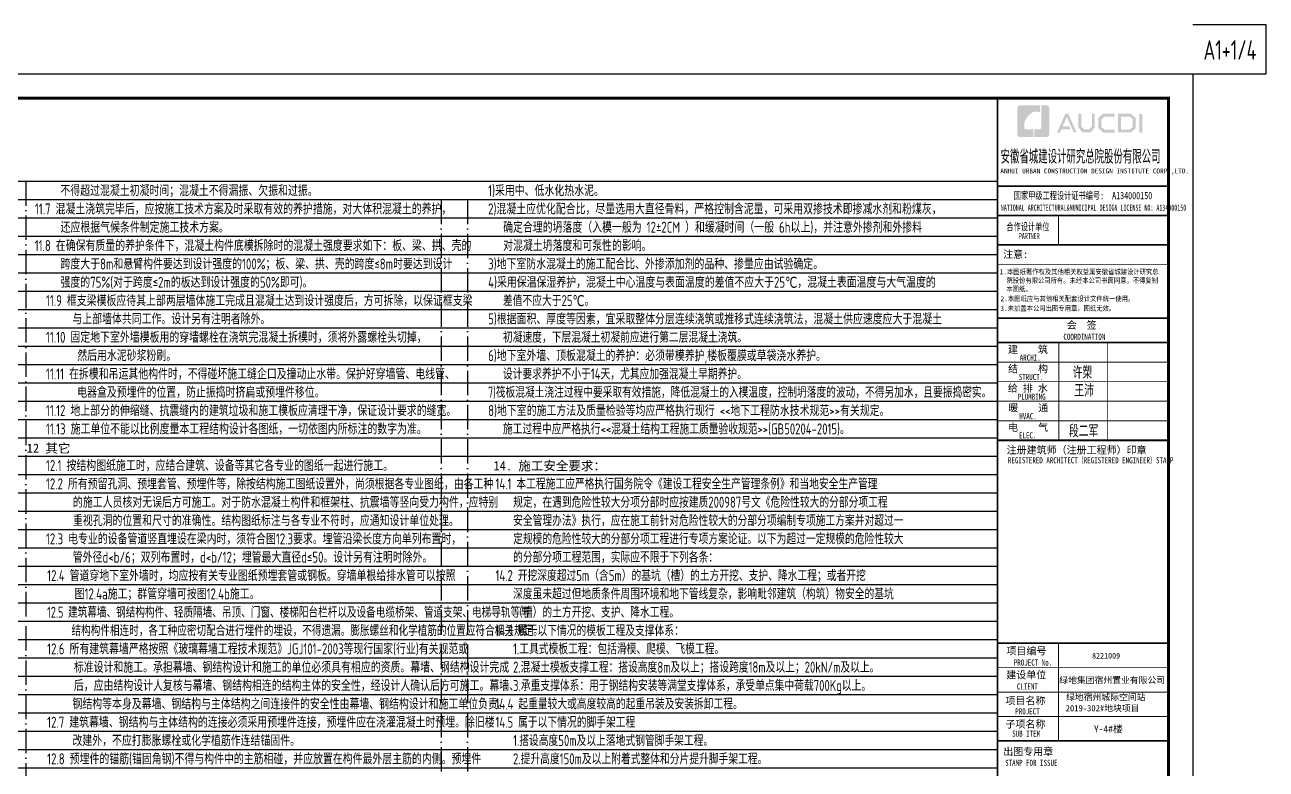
# Model space of a CAD drawing. Extents: x 826826 to 1642106, y -156213 to 399140.
# Drawn here: x 1001181 to 1051999, y 326889 to 357342 of the extents above; entities that cross this region are included whole.
import ezdxf
from ezdxf.enums import TextEntityAlignment as Align

# ---------------------------------------------------------------- set-up
doc = ezdxf.new("R2010")
doc.units = 0
doc.header["$LTSCALE"] = 1000
doc.linetypes.add('D1', pattern=[14, 10, -2, 0, -2])
doc.layers.get('0').update_dxf_attribs({"linetype": 'CONTINUOUS'})
doc.layers.get('DEFPOINTS').update_dxf_attribs({"linetype": 'CONTINUOUS'})
for name, color, linetype in [('C-SHET-TTLB', 11, 'CONTINUOUS'), ('PUB_TITLE', 4, 'CONTINUOUS'), ('S-0-MODIFY', 201, 'CONTINUOUS'), ('图签文字', 4, 'CONTINUOUS'), ('水平筋标注', 7, 'CONTINUOUS')]:
    doc.layers.add(name, color=color, linetype=linetype)
for name, color, linetype, lineweight in [('S-1-TEXT', 7, 'CONTINUOUS', 18), ('S-1-修改', 23, 'CONTINUOUS', 18), ('图框', 9, 'CONTINUOUS', 18), ('图签', 147, 'CONTINUOUS', 18)]:
    doc.layers.add(name, color=color, linetype=linetype, lineweight=lineweight)
doc.styles.add('HT', font='simhei.ttf')
doc.styles.add('TS', font='tssdeng.shx', dxfattribs={"width": 0.7, "bigfont": 'tssdchn.shx'})
doc.styles.add('TSSD_REIN', font='tssdeng.shx', dxfattribs={"width": 0.7, "height": 300, "bigfont": 'tssdchn.shx'})
doc.styles.add('宋体', font='', dxfattribs={"height": 50})
doc.styles.add('建筑图签-1', font='simhei.ttf', dxfattribs={"width": 0.7})
doc.styles.add('建筑图签-2', font='TXT.shx', dxfattribs={"width": 0.5, "bigfont": 'HZTXT.shx'})
doc.styles.add('黑体', font='simhei.ttf')
doc.styles.get('宋体').set_extended_font_data('SimSun')

# ---------------------------------------------------------------- blocks, each defined once
blk = doc.blocks.new('院标1')
h = blk.add_hatch(color=150)
h.dxf.hatch_style = 1
edge = h.paths.add_edge_path()
edge.add_spline(control_points=[(116373, 648379), (116379, 648379), (116382, 648379), (116391, 648379), (116391, 648379), (116391, 648379), (116616, 648379), (116616, 648379), (116616, 648379), (116616, 648379), (116616, 648054), (116616, 648054), (116616, 648054), (116616, 648054), (116108, 648054), (116108, 648054), (116108, 648054), (116028, 648054), (115963, 648111), (115963, 648199), (115963, 648199), (115963, 648199), (115963, 649215), (115963, 649215), (115963, 649215), (115963, 649295), (116018, 649360), (116108, 649360), (116108, 649360), (116108, 649360), (116897, 649360), (116897, 649360), (116897, 649360), (116897, 649360), (116897, 649080), (116897, 649080), (116897, 649080), (116897, 649080), (116566, 649140), (116356, 648859), (116356, 648859), (116245, 648719), (116240, 648545), (116247, 648466), (116247, 648466), (116254, 648386), (116247, 648466), (116247, 648466), (116247, 648466), (116247, 648466), (116258, 648374), (116373, 648379)], knot_values=[0, 0, 0, 0, 0.071429, 0.071429, 0.071429, 0.107143, 0.142857, 0.142857, 0.142857, 0.178571, 0.214286, 0.214286, 0.214286, 0.25, 0.285714, 0.285714, 0.285714, 0.321429, 0.357143, 0.357143, 0.357143, 0.392857, 0.428571, 0.428571, 0.428571, 0.464286, 0.5, 0.5, 0.5, 0.535714, 0.571429, 0.571429, 0.571429, 0.607143, 0.642857, 0.642857, 0.642857, 0.678571, 0.714286, 0.714286, 0.714286, 0.75, 0.785714, 0.785714, 0.785714, 0.821429, 0.857143, 0.857143, 0.857143, 0.928571, 1, 1, 1, 1], degree=3, periodic=0)
h = blk.add_hatch(color=150)
h.dxf.hatch_style = 1
edge = h.paths.add_edge_path()
edge.add_spline(control_points=[(117268, 649215), (117268, 649215), (117268, 648199), (117268, 648199), (117268, 648199), (117268, 648114), (117212, 648054), (117123, 648054), (117123, 648054), (117123, 648054), (116663, 648054), (116663, 648054), (116663, 648054), (116663, 648054), (116663, 648379), (116663, 648379), (116663, 648379), (116663, 648379), (116865, 648379), (116865, 648379), (116865, 648379), (116907, 648379), (116941, 648413), (116941, 648455), (116941, 648455), (116941, 648455), (116941, 649360), (116941, 649360), (116941, 649360), (116941, 649360), (117123, 649360), (117123, 649360), (117123, 649360), (117204, 649360), (117268, 649306), (117268, 649215)], knot_values=[0, 0, 0, 0, 0.1, 0.1, 0.1, 0.15, 0.2, 0.2, 0.2, 0.25, 0.3, 0.3, 0.3, 0.35, 0.4, 0.4, 0.4, 0.45, 0.5, 0.5, 0.5, 0.55, 0.6, 0.6, 0.6, 0.65, 0.7, 0.7, 0.7, 0.75, 0.8, 0.8, 0.8, 0.9, 1, 1, 1, 1], degree=3, periodic=0)
blk = doc.blocks.new('20210804.19142487')
at = {"layer": 'PUB_TITLE'}
h = blk.add_hatch(color=147, dxfattribs=at)
h.paths.add_polyline_path([(5834, 56758), (5959, 56758), (5959, 55988), (5834, 55988)])
h.paths.add_polyline_path([(5081, 56642), (5081, 56116), (5441, 56116), (5566, 56223), (5566, 56541), (5445, 56642)], flags=16)
h.paths.add_polyline_path([(4963, 56760), (4963, 55998), (5485, 55998), (5684, 56168), (5684, 56596), (5488, 56760)])
h.paths.add_polyline_path([(4820, 56764), (4820, 56648), (4413, 56648), (4280, 56537), (4280, 56218), (4413, 56115), (4822, 56115), (4822, 55993), (4358, 55993), (4156, 56168), (4156, 56596), (4354, 56764)])
h.paths.add_polyline_path([(3337, 56762), (3458, 56762), (3458, 56251), (3572, 56120), (3782, 56120), (3896, 56251), (3896, 56762), (4010, 56762), (4010, 56214), (3846, 55997), (3508, 55997), (3337, 56216)])
h.paths.add_polyline_path([(2805, 56760), (2922, 56760), (3264, 55996), (3148, 55996), (2867, 56630), (2692, 56242), (2963, 56242), (3024, 56127), (2643, 56127), (2584, 55994), (2461, 55994)])
at = {"layer": '图框'}
for p, q in [((25, 53800), (7025, 53800)), ((25, 53800), (7025, 53800)), ((25, 52600), (7025, 52600))]:
    blk.add_line(p, q, dxfattribs=at)
for points, const_width in [([(25, 0), (25, 57400)], 70), ([(25, 53800), (7025, 53800)], 60), ([(25, 52600), (7025, 52600)], 60), ([(25, 52600), (7025, 52600)], 60), ([(2525, 52600), (2525, 51400)], 35), ([(25, 51400), (7025, 51400)], 60), ([(25, 51400), (7025, 51400)], 60), ([(25, 50599), (7025, 50599)], 35), ([(34, 48400), (7034, 48400)], 60), ([(34, 47400), (7034, 47400)], 70), ([(34, 47400), (7034, 47400)], 70), ([(2534, 47400), (2534, 43400)], 35), ([(4534, 47400), (4534, 43400)], 35), ([(34, 46600), (7034, 46600)], 35), ([(34, 45800), (7034, 45800)], 35), ([(34, 45000), (7034, 45000)], 35), ([(34, 44200), (7034, 44200)], 35), ([(34, 43400), (7034, 43400)], 70), ([(25, 35100), (7025, 35100)], 70), ([(25, 35100), (7025, 35100)], 70), ([(2525, 31100), (2525, 35100)], 35), ([(25, 34100), (7025, 34100)], 35), ([(25, 33100), (7025, 33100)], 35), ([(25, 32100), (7025, 32100)], 35), ([(7025, 31100), (25, 31100)], 70)]:
    blk.add_lwpolyline(points, dxfattribs=dict(at, const_width=const_width))
blk.add_blockref('院标1', (-115124, -592249))
at = {"layer": 'PUB_TITLE', "style": 'HT', "width": 0.88}
for s, p in [('1.本图纸著作权及其他相关权益属安徽省城建设计研究总', (111, 50193)), ('院股份有限公司所有。未经本公司书面同意，不得复制', (390, 49839)), (' 2.本图纸应与其他相关配套设计文件统一使用。 ', (0, 49092)), ('本图纸。', (390, 49489)), ('3.未加盖本公司出图专用章，图纸无效。', (143, 48698))]:
    blk.add_text(s, height=210, dxfattribs=at).set_placement(p)
at = {"layer": '图签', "color": 2, "style": '宋体'}
blk.add_text('8221009', height=229.3, dxfattribs=at).set_placement((3899, 34472))
at = {"layer": '图签', "color": 154, "style": '宋体'}
for s, height, p in [('绿地集团宿州置业有限公司', 258.01, (2555, 33462)), ('绿地宿州城际空间站', 258, (2834, 32766)), ('2019-302#地块项目', 258.01, (2817, 32311)), ('Y-4#楼', 286.7, (3974, 31448))]:
    blk.add_text(s, height=height, dxfattribs=at).set_placement(p)
at = {"layer": '图签文字', "color": 7, "style": '建筑图签-1'}
for s, height, width, p in [('安徽省城建设计研究总院股份有限公司', 500, 0.55, (153, 54777)), ('国家甲级工程设计证书编号:  A134000150', 300, 0.7, (697, 53267)), ('合作设计单位', 300, 0.7, (390, 51990))]:
    blk.add_text(s, height=height, dxfattribs=dict(at, width=width)).set_placement(p)
at = {"layer": '图签文字', "linetype": 'Continuous', "style": '建筑图签-1', "width": 0.91}
blk.add_text('ANHUI URBAN CONSTRUCTION DESIGN INSTITUTE CORP.,LTD.', height=200, dxfattribs=at).set_placement((144, 54322))
at = {"layer": '图签文字', "style": '建筑图签-1'}
for s, width, p in [('NATIONAL ARCHITECTURAL&MUNICIPAL DESIGN LICENSE NO: A134000150', 0.6, (162, 52795)), ('PARTNER', 0.6, (900, 51634)), ('COORDINATION', 0.7, (2725, 47513)), ('ARCHI.', 0.7, (935, 46662)), ('STRUCT.', 0.7, (895, 45865)), ('PLUMBING', 0.7, (854, 45058)), ('HVAC.', 0.7, (919, 44265)), ('ELEC.', 0.7, (904, 43480)), ('REGISTERED ARCHITECT（REGISTERED ENGINEER）STAMP', 0.7, (454, 42459)), ('PROJECT No.', 0.7, (695, 34185, -1799)), ('CLIENT', 0.7, (819, 33206)), ('PROJECT', 0.7, (754, 32187)), ('SUB ITEM', 0.7, (628, 31276)), ('STAMP FOR ISSUE', 0.7, (338, 30081))]:
    blk.add_text(s, height=250, dxfattribs=dict(at, width=width)).set_placement(p)
at = {"layer": '图签文字', "color": 7, "style": '建筑图签-1'}
for s, p in [('注意:', (257, 50863)), ('会  签', (2860, 47968)), ('建    筑', (455, 46967)), ('结    构', (459, 46179)), ('给 排 水', (450, 45385)), ('暖    通', (468, 44582)), ('电    气', (459, 43782)), ('注册建筑师（注册工程师）印章', (401, 42854)), ('项目编号', (393, 34632)), ('建设单位', (385, 33655)), ('项目名称', (352, 32597)), ('子项名称', (352, 31640)), ('出图专用章', (261, 30518))]:
    blk.add_text(s, height=300, dxfattribs=at).set_placement(p)
at = {"layer": '图签文字', "color": 1, "style": '建筑图签-2', "width": 0.7}
for s, p in [('许槊', (3100, 45928)), ('王沛', (3171, 45187)), ('段二军', (2946, 43532))]:
    blk.add_text(s, height=500, dxfattribs=at).set_placement(p)

msp = doc.modelspace()

# ---------------------------------------------------------------- linework, layer by layer
at = {"layer": 'C-SHET-TTLB'}
msp.add_lwpolyline([(1048998.73, 355342.46), (1048998.73, 295942.46), (943898.73, 295942.46), (943898.73, 355342.46)], close=True, dxfattribs=at)
at = {"layer": 'C-SHET-TTLB', "const_width": 120}
msp.add_lwpolyline([(945738.73, 354342.46), (1047998.73, 354342.13), (1047998.73, 296942.13), (945738.73, 296942.46)], close=True, dxfattribs=at)
at = {"layer": 'C-SHET-TTLB'}
msp.add_lwpolyline([(1047998.73, 354342.13, 120, 120, 0), (1047998.73, 296942.13, 90, 90, 0)], format="xyseb", dxfattribs=at)
at = {"layer": 'DEFPOINTS', "color": 252}
for p, q in [((945738.73, 350942.46), (1040998.73, 350942.46)), ((945738.73, 350192.46), (1040998.73, 350192.46)), ((945738.73, 349442.46), (1040998.73, 349442.46)), ((945738.73, 348692.46), (1040998.73, 348692.46)), ((945738.73, 347942.46), (1040998.73, 347942.46)), ((945738.73, 347192.46), (1040998.73, 347192.46)), ((945738.73, 346442.46), (1040998.73, 346442.46)), ((945738.73, 345692.46), (1040998.73, 345692.46)), ((945738.73, 344942.46), (1040998.73, 344942.46)), ((945738.73, 344192.46), (1040998.73, 344192.46)), ((945738.73, 343442.46), (1040998.73, 343442.46)), ((945738.73, 342692.46), (1040998.73, 342692.46)), ((945738.73, 341942.46), (1040998.73, 341942.46)), ((945738.73, 341192.46), (1040998.73, 341192.46)), ((945738.73, 340442.46), (1040998.73, 340442.46)), ((945738.73, 339692.46), (1040998.73, 339692.46)), ((945738.73, 338942.46), (1040998.73, 338942.46)), ((945738.73, 338192.46), (1040998.73, 338192.46)), ((945738.73, 337442.46), (1040998.73, 337442.46)), ((945738.73, 336692.46), (1040998.73, 336692.46)), ((945738.73, 335942.46), (1040998.73, 335942.46)), ((945738.73, 335192.46), (1040998.73, 335192.46)), ((945738.73, 334442.46), (1040998.73, 334442.46)), ((945738.73, 333692.46), (1040998.73, 333692.46)), ((945738.73, 332942.46), (1040998.73, 332942.46)), ((945738.73, 332192.46), (1040998.73, 332192.46)), ((945738.73, 331442.46), (1040998.73, 331442.46)), ((945738.73, 330692.46), (1040998.73, 330692.46)), ((945738.73, 329942.46), (1040998.73, 329942.46)), ((945738.73, 329192.46), (1040998.73, 329192.46)), ((945738.73, 328442.46), (1040998.73, 328442.46)), ((945738.73, 327692.46), (1040998.73, 327692.46)), ((945738.73, 326942.46), (1040998.73, 326942.46))]:
    msp.add_line(p, q, dxfattribs=at)
at = {"layer": 'DEFPOINTS', "color": 252, "linetype": 'D1', "ltscale": 0.1}
for p, q in [((1001226.73, 350942.46), (1001226.73, 296942.46)), ((1018226.73, 350192.46), (1018226.73, 296942.46)), ((1019298.73, 350192.46), (1019298.73, 296942.46))]:
    msp.add_line(p, q, dxfattribs=at)
at = {"layer": 'S-0-MODIFY'}
msp.add_lwpolyline([(1048998.73, 355342.46), (1051998.73, 355342.46), (1051998.73, 357342.46), (1048998.73, 357342.46)], dxfattribs=at)

# ---------------------------------------------------------------- block references
at = {"layer": '水平筋标注'}
msp.add_blockref('20210804.19142487', (1040973.58, 296942.46), dxfattribs=at)

# ---------------------------------------------------------------- texts
at = {"layer": 'S-0-MODIFY', "style": 'TSSD_REIN', "width": 0.7}
msp.add_text('A1+1/4', height=800, dxfattribs=at).set_placement((1051599.62, 355913.91), align=Align.RIGHT)
at = {"layer": 'S-1-TEXT', "style": 'TS'}
for s, width, p in [('不得超过混凝土初凝时间；混凝土不得漏振、欠振和过振。', 0.75, (1002638.67, 350334.89)), ('11.7 混凝土浇筑完毕后，应按施工技术方案及时采取有效的养护措施，对大体积混凝土的养护，', 0.75, (1001592.64, 349584.89)), ('还应根据气候条件制定施工技术方案。', 0.75, (1002647.8, 348834.89)), ('11.8 在确保有质量的养护条件下，混凝土构件底模拆除时的混凝土强度要求如下：板、梁、拱、壳的', 0.75, (1001586.75, 348084.89)), ('跨度大于8m和悬臂构件要达到设计强度的100%%%；板、梁、拱、壳的跨度≤8m时要达到设计', 0.75, (1002641.91, 347334.89)), ('强度的75%%%(对于跨度≤2m的板达到设计强度的50%%%即可)。', 0.75, (1002641.91, 346584.89)), ('11.9 框支梁模板应待其上部两层墙体施工完成且混凝土达到设计强度后，方可拆除，以保证框支梁', 0.75, (1002045.48, 345834.89)), ('与上部墙体共同工作。设计另有注明者除外。', 0.75, (1003130.24, 345084.89)), ('11.10 固定地下室外墙模板用的穿墙螺栓在浇筑完混凝土拆模时，须将外露螺栓头切掉，', 0.75, (1002045.48, 344334.89)), ('然后用水泥砂浆粉刷。', 0.75, (1003327.37, 343584.89)), ('11.11 在拆模和吊运其他构件时，不得碰坏施工缝企口及撞动止水带。保护好穿墙管、电线管、', 0.75, (1002045.48, 342834.89)), ('电器盒及预埋件的位置，防止振捣时挤扁或预埋件移位。 ', 0.75, (1003327.37, 342084.89)), ('11.12 地上部分的伸缩缝、抗震缝内的建筑垃圾和施工模板应清理干净，保证设计要求的缝宽。', 0.75, (1002045.48, 341334.89)), ('11.13 施工单位不能以比例度量本工程结构设计各图纸，一切依图内所标注的数字为准。', 0.75, (1002045.48, 340584.89)), ('12.1 按结构图纸施工时，应结合建筑、设备等其它各专业的图纸一起进行施工。', 0.75, (1002045.48, 339084.89)), ('12.2 所有预留孔洞、预埋套管、预埋件等，除按结构施工图纸设置外，尚须根据各专业图纸，由各工种', 0.75, (1002045.48, 338334.89)), ('的施工人员核对无误后方可施工。对于防水混凝土构件和框架柱、抗震墙等竖向受力构件，应特别', 0.75, (1003150.88, 337584.89)), ('重视孔洞的位置和尺寸的准确性。结构图纸标注与各专业不符时，应通知设计单位处理。', 0.75, (1003150.88, 336834.89)), ('12.3 电专业的设备管道竖直埋设在梁内时，须符合图12.3要求。埋管沿梁长度方向单列布置时，', 0.75, (1002045.48, 336084.89)), ('管外径d<b/6；双列布置时，d<b/12；埋管最大直径d≤50。设计另有注明时除外。', 0.75, (1003145.5, 335334.89)), ('12.4 管道穿地下室外墙时，均应按有关专业图纸预埋套管或钢板。穿墙单根给排水管可以按照', 0.75, (1002095.48, 334584.89)), ('图12.4a施工；群管穿墙可按图12.4b施工。', 0.75, (1003221.66, 333834.89)), ('12.5 建筑幕墙、钢结构构件、轻质隔墙、吊顶、门窗、楼梯阳台栏杆以及设备电缆桥架、管道支架、电梯导轨等与', 0.7, (1002095.48, 333084.89)), ('结构构件相连时，各工种应密切配合进行埋件的埋设，不得遗漏。膨胀螺丝和化学植筋的位置应符合相关规定。', 0.7, (1003090.34, 332334.89)), ('12.6 所有建筑幕墙严格按照《玻璃幕墙工程技术规范》JGJ101-2003等现行国家(行业)有关规范或', 0.75, (1002095.48, 331584.89)), ('标准设计和施工。承担幕墙、钢结构设计和施工的单位必须具有相应的资质。幕墙、钢结构设计完成', 0.75, (1003189.71, 330834.89)), ('后，应由结构设计人复核与幕墙、钢结构相连的结构主体的安全性，经设计人确认后方可施工。幕墙、', 0.75, (1003189.71, 330084.89)), ('钢结构等本身及幕墙、钢结构与主体结构之间连接件的安全性由幕墙、钢结构设计和施工单位负责。', 0.75, (1003131.58, 329334.89)), ('12.7 建筑幕墙、钢结构与主体结构的连接必须采用预埋件连接，预埋件应在浇灌混凝土时预埋。除旧楼', 0.75, (1002095.48, 328584.89)), ('改建外，不应打膨胀螺栓或化学植筋作连结锚固件。', 0.75, (1003131.58, 327834.89)), ('12.8 预埋件的锚筋(锚固角钢)不得与构件中的主筋相碰，并应放置在构件最外层主筋的内侧。预埋件', 0.75, (1002095.48, 327084.89))]:
    msp.add_text(s, height=450, dxfattribs=dict(at, width=width)).set_placement(p)
at = {"layer": 'S-1-TEXT', "style": '黑体'}
msp.add_text('12 其它', height=375, dxfattribs=at).set_placement((1001257.67, 339834.89))
at = {"layer": 'S-1-修改', "color": 0, "style": 'TS'}
for s, width, p in [('1)采用中、低水化热水泥。', 0.75, (1020148.15, 350334.89)), ('2)混凝土应优化配合比，尽量选用大直径骨料，严格控制含泥量，可采用双掺技术即掺减水剂和粉煤灰， ', 0.75, (1020148.15, 349584.89)), ('   确定合理的坍落度（入模一般为 12%%P2CM ）和缓凝时间（一般 6h以上)，并注意外掺剂和外掺料', 0.75, (1020148.15, 348834.89)), ('   对混凝土坍落度和可泵性的影响。', 0.75, (1020148.15, 348084.89)), ('3)地下室防水混凝土的施工配合比、外掺添加剂的品种、掺量应由试验确定。', 0.75, (1020148.15, 347334.89)), ('4)采用保温保湿养护，混凝土中心温度与表面温度的差值不应大于25℃，混凝土表面温度与大气温度的 ', 0.75, (1020148.15, 346584.89)), ('   差值不应大于25℃。', 0.74, (1020148.15, 345834.89)), ('5)根据面积、厚度等因素，宜采取整体分层连续浇筑或推移式连续浇筑法，混凝土供应速度应大于混凝土', 0.75, (1020148.15, 345084.89)), ('   初凝速度，下层混凝土初凝前应进行第二层混凝土浇筑。', 0.74, (1020148.15, 344334.89)), ('6)地下室外墙、顶板混凝土的养护：必须带模养护,楼板覆膜或草袋浇水养护。', 0.75, (1020148.15, 343584.89)), ('   设计要求养护不小于14天，尤其应加强混凝土早期养护。 ', 0.74, (1020148.15, 342834.89)), ('7)筏板混凝土浇注过程中要采取有效措施，降低混凝土的入模温度，控制坍落度的波动，不得另加水，且要振捣密实。 ', 0.68, (1020148.15, 342084.89)), ('8)地下室的施工方法及质量检验等均应严格执行现行 <<地下工程防水技术规范>>有关规定。 ', 0.75, (1020148.15, 341334.89)), ('   施工过程中应严格执行<<混凝土结构工程施工质量验收规范>>(GB50204-2015)。', 0.74, (1020148.15, 340584.89)), ('14.1 本工程施工应严格执行国务院令《建设工程安全生产管理条例》和当地安全生产管理', 0.74, (1020450.27, 338336.48)), ('规定，在遇到危险性较大分项分部时应按建质200987号文《危险性较大的分部分项工程', 0.74, (1021169.74, 337586.48)), ('安全管理办法》执行，应在施工前针对危险性较大的分部分项编制专项施工方案并对超过一', 0.74, (1021169.74, 336836.48)), ('定规模的危险性较大的分部分项工程进行专项方案论证。以下为超过一定规模的危险性较大', 0.74, (1021169.74, 336086.48)), ('的分部分项工程范围，实际应不限于下列各条：', 0.74, (1021169.74, 335336.48)), ('14.2 开挖深度超过5m（含5m）的基坑（槽）的土方开挖、支护、降水工程；或者开挖', 0.74, (1020450.27, 334586.48)), ('深度虽未超过但地质条件周围环境和地下管线复杂，影响毗邻建筑（构筑）物安全的基坑', 0.74, (1021169.74, 333836.48)), ('（槽）的土方开挖、支护、降水工程。 ', 0.74, (1021169.74, 333086.48)), ('14.3 属于以下情况的模板工程及支撑体系：', 0.74, (1020450.27, 332336.48)), ('1.工具式模板工程：包括滑模、爬模、飞模工程。', 0.74, (1021169.74, 331586.48)), ('2.混凝土模板支撑工程：搭设高度8m及以上；搭设跨度18m及以上；20kN/m及以上。', 0.74, (1021169.74, 330836.48)), ('3.承重支撑体系：用于钢结构安装等满堂支撑体系，承受单点集中荷载700Kg以上。', 0.74, (1021169.74, 330086.48)), ('14.4 起重量较大或高度较高的起重吊装及安装拆卸工程。', 0.74, (1020450.27, 329336.48)), ('14.5 属于以下情况的脚手架工程', 0.74, (1020450.27, 328586.48)), ('1.搭设高度50m及以上落地式钢管脚手架工程。', 0.74, (1021169.74, 327836.48)), ('2.提升高度150m及以上附着式整体和分片提升脚手架工程。', 0.74, (1021169.74, 327086.48))]:
    msp.add_text(s, height=450, dxfattribs=dict(at, width=width)).set_placement(p)
at = {"layer": 'S-1-修改', "color": 0, "style": '黑体'}
msp.add_text('14. 施工安全要求：', height=375, dxfattribs=at).set_placement((1020365.66, 339114.66))

doc.saveas('drawing.dxf')
